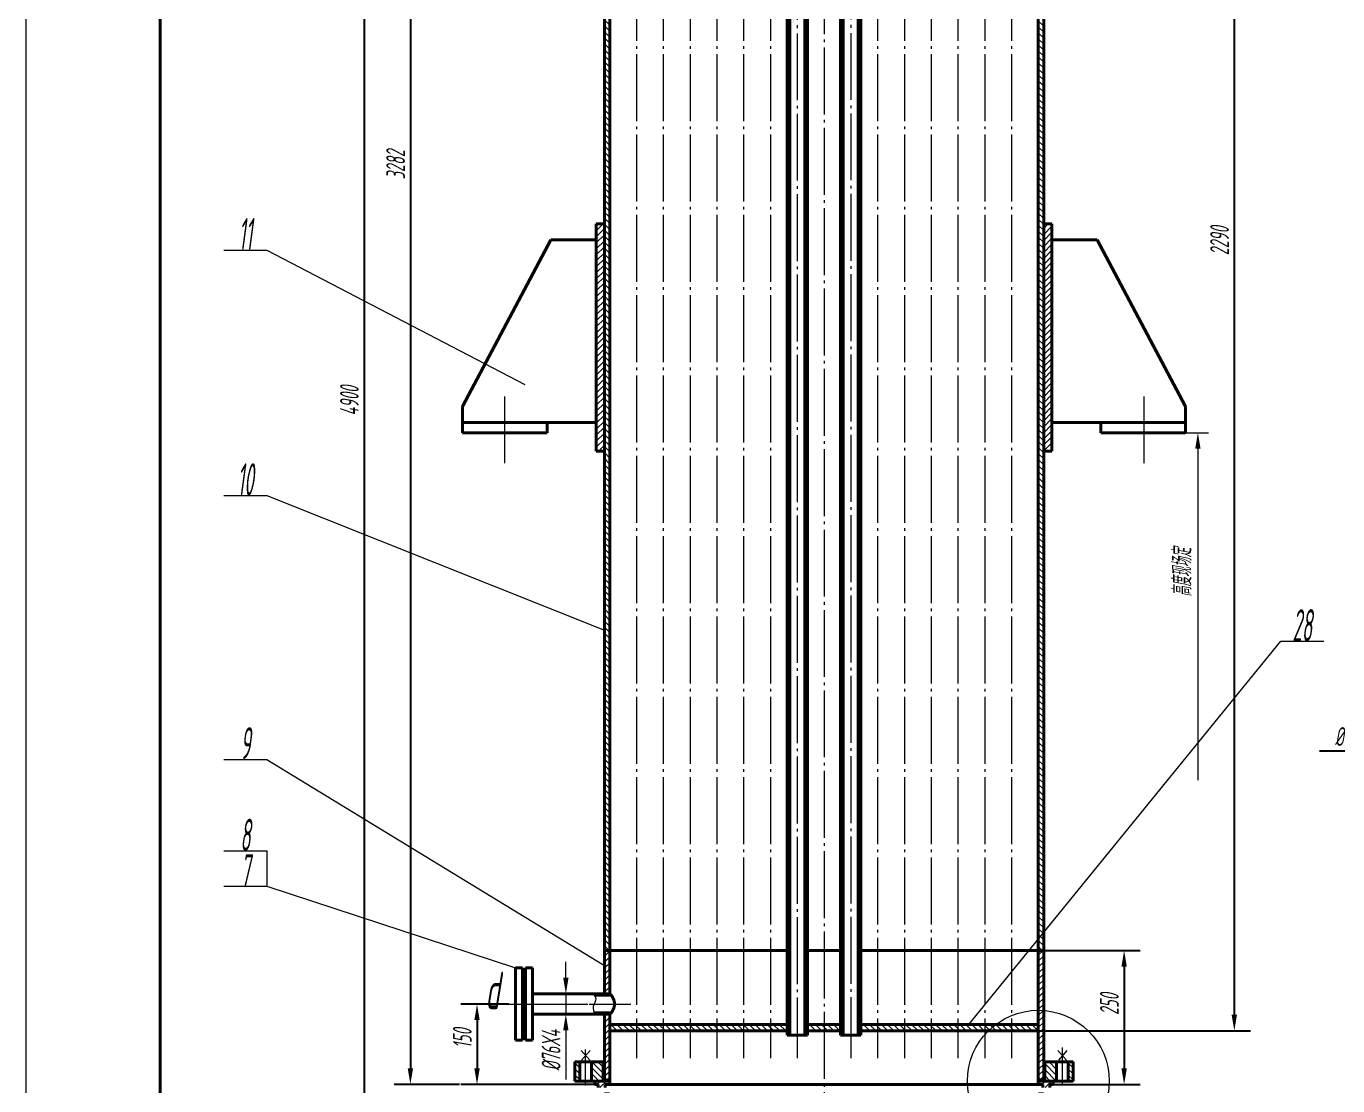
# Model space of a CAD drawing. Header units: millimetres. Extents: x 0 to 420, y 0 to 735.
# Drawn here: x 0 to 244.8, y 317.9 to 515.8 of the extents above; entities that cross this region are included whole.
import ezdxf
from ezdxf.enums import TextEntityAlignment as Align

# ---------------------------------------------------------------- set-up
doc = ezdxf.new("R2010")
doc.units = ezdxf.units.MM
doc.linetypes.add('CENTER', pattern=[1.5, 1.25, -0.1, 0.05, -0.1])
for name, color, linetype in [('CEN', 1, 'CENTER'), ('CUT', 1, 'Continuous'), ('DIM', 3, 'Continuous'), ('PART', 254, 'Continuous'), ('TXT', 21, 'Continuous')]:
    doc.layers.add(name, color=color, linetype=linetype)
doc.layers.add('HATCH', color=4, linetype='Continuous', lineweight=15)
doc.styles.add('HZ', font='gbeitc.shx', dxfattribs={"width": 0.65, "bigfont": 'gbcbig.shx'})
doc.dimstyles.new('hz', dxfattribs={"dimtxt": 3.5, "dimasz": 3, "dimexe": 3, "dimexo": 0, "dimgap": 1, "dimtad": 1, "dimdec": 4, "dimzin": 0, "dimdsep": 46, "dimtxsty": 'HZ', "dimcen": 0, "dimadec": 0, "dimazin": 0, "dimtfac": 1, "dimtdec": 4, "dimtmove": 0, "dimatfit": 0, "dimfxl": 0, "dimtolj": 1, "dimtzin": 0, "dimarcsym": 0})
pattern_1 = [(135, (0, 92.791), (-0.561266, -0.561266), [])]
pattern_2 = [(45, (0, 92.791), (-0.561266, 0.561266), [])]

# ---------------------------------------------------------------- blocks, each defined once
blk = doc.blocks.new('*D6')
at = {"layer": 'Defpoints', "color": 0}
for p in [(90.06, 333.21), (84.14, 318.21), (106.15, 318.21)]:
    blk.add_point(p, dxfattribs=at)
at = {"layer": 'DIM', "color": 0, "lineweight": -2}
for p, q in [((90.06, 333.21), (81.14, 333.21)), ((84.14, 330.21), (84.14, 321.21)), ((106.15, 318.21), (81.14, 318.21))]:
    blk.add_line(p, q, dxfattribs=at)
at = {"layer": 'DIM', "color": 0}
for points in [[(83.64, 330.21), (84.64, 330.21), (84.14, 333.21)], [(83.64, 321.21), (84.64, 321.21), (84.14, 318.21)]]:
    blk.add_solid(points, dxfattribs=at)
at = {"layer": 'DIM', "color": 0, "lineweight": 18, "insert": (81.39, 326.82), "char_height": 3.5, "attachment_point": 5, "rotation": 90, "style": 'HZ'}
blk.add_mtext('\\A1;150', dxfattribs=at)
blk = doc.blocks.new('*D10')
at = {"layer": 'Defpoints', "color": 0}
for p in [(78.69, 646.41), (71.7, 318.21), (80.87, 318.21)]:
    blk.add_point(p, dxfattribs=at)
at = {"layer": 'DIM', "color": 0, "lineweight": -2}
for p, q in [((78.69, 646.41), (68.7, 646.41)), ((71.7, 643.41), (71.7, 321.21)), ((80.87, 318.21), (68.7, 318.21))]:
    blk.add_line(p, q, dxfattribs=at)
at = {"layer": 'DIM', "color": 0}
for points in [[(71.2, 643.41), (72.2, 643.41), (71.7, 646.41)], [(71.2, 321.21), (72.2, 321.21), (71.7, 318.21)]]:
    blk.add_solid(points, dxfattribs=at)
at = {"layer": 'DIM', "color": 0, "lineweight": 18, "insert": (68.95, 489.9), "char_height": 3.5, "attachment_point": 5, "rotation": 90, "style": 'HZ'}
blk.add_mtext('\\A1;3282', dxfattribs=at)
blk = doc.blocks.new('*D17')
at = {"layer": 'Defpoints', "color": 0}
for p in [(188.9, 627.61), (188.9, 328.21), (225.48, 328.21)]:
    blk.add_point(p, dxfattribs=at)
at = {"layer": 'DIM', "color": 0, "lineweight": -2}
for p, q in [((188.9, 627.61), (228.48, 627.61)), ((225.48, 624.61), (225.48, 331.21)), ((188.9, 328.21), (228.48, 328.21))]:
    blk.add_line(p, q, dxfattribs=at)
at = {"layer": 'DIM', "color": 0}
for points in [[(224.98, 624.61), (225.98, 624.61), (225.48, 627.61)], [(224.98, 331.21), (225.98, 331.21), (225.48, 328.21)]]:
    blk.add_solid(points, dxfattribs=at)
at = {"layer": 'DIM', "color": 0, "lineweight": 18, "insert": (222.73, 475.7), "char_height": 3.5, "attachment_point": 5, "rotation": 90, "style": 'HZ'}
blk.add_mtext('\\A1;2290', dxfattribs=at)
blk = doc.blocks.new('*D19')
at = {"layer": 'Defpoints', "color": 0}
for p in [(266.73, 390.24), (278.13, 390.24), (278.13, 380.4)]:
    blk.add_point(p, dxfattribs=at)
at = {"layer": 'DIM', "color": 0, "lineweight": -2}
for p, q in [((266.73, 390.24), (266.73, 377.4)), ((278.13, 390.24), (278.13, 377.4)), ((263.73, 380.4), (241.37, 380.4)), ((278.13, 380.4), (266.73, 380.4)), ((281.13, 380.4), (284.13, 380.4))]:
    blk.add_line(p, q, dxfattribs=at)
at = {"layer": 'DIM', "color": 0}
for points in [[(263.73, 380.9), (263.73, 379.9), (266.73, 380.4)], [(281.13, 380.9), (281.13, 379.9), (278.13, 380.4)]]:
    blk.add_solid(points, dxfattribs=at)
at = {"layer": 'DIM', "color": 0, "lineweight": 18, "insert": (249.03, 383.15), "char_height": 3.5, "attachment_point": 5, "style": 'HZ'}
blk.add_mtext('\\A1;%%C57X2.5', dxfattribs=at)
blk = doc.blocks.new('*D28')
at = {"layer": 'Defpoints', "color": 0}
for p in [(189.9, 343.21), (191.65, 318.21), (204.92, 318.21)]:
    blk.add_point(p, dxfattribs=at)
at = {"layer": 'DIM', "color": 0, "lineweight": -2}
for p, q in [((189.9, 343.21), (207.92, 343.21)), ((204.92, 340.21), (204.92, 321.21)), ((191.65, 318.21), (207.92, 318.21))]:
    blk.add_line(p, q, dxfattribs=at)
at = {"layer": 'DIM', "color": 0}
for points in [[(204.42, 340.21), (205.42, 340.21), (204.92, 343.21)], [(204.42, 321.21), (205.42, 321.21), (204.92, 318.21)]]:
    blk.add_solid(points, dxfattribs=at)
at = {"layer": 'DIM', "color": 0, "lineweight": 18, "insert": (202.17, 333.19), "char_height": 3.5, "attachment_point": 5, "rotation": 90, "style": 'HZ'}
blk.add_mtext('\\A1;250', dxfattribs=at)
blk = doc.blocks.new('*D37')
at = {"layer": 'Defpoints', "color": 0}
for p in [(94.7, 690.71), (63.07, 199.26), (142, 199.26)]:
    blk.add_point(p, dxfattribs=at)
at = {"layer": 'DIM', "color": 0, "lineweight": -2}
for p, q in [((94.7, 690.71), (60.07, 690.71)), ((63.07, 687.71), (63.07, 202.26)), ((142, 199.26), (60.07, 199.26))]:
    blk.add_line(p, q, dxfattribs=at)
at = {"layer": 'DIM', "color": 0}
for points in [[(62.57, 687.71), (63.57, 687.71), (63.07, 690.71)], [(62.57, 202.26), (63.57, 202.26), (63.07, 199.26)]]:
    blk.add_solid(points, dxfattribs=at)
at = {"layer": 'DIM', "color": 0, "lineweight": 18, "insert": (60.32, 445.85), "char_height": 3.5, "attachment_point": 5, "rotation": 90, "style": 'HZ'}
blk.add_mtext('\\A1;4900', dxfattribs=at)

msp = doc.modelspace()

# ---------------------------------------------------------------- hatches: boundary and pattern name
at = {"layer": 'HATCH', "lineweight": 15}
h = msp.add_hatch(dxfattribs=at)
h.set_pattern_fill('ANSI31', color=256, scale=0.25, angle=90, style=0)
h.set_pattern_definition(pattern_1)
h.paths.add_polyline_path([(108.9044, 568.5097), (107.9044, 568.5097), (107.9044, 505.16943), (108.9044, 505.16943)])
h.paths.add_polyline_path([(189.9044, 568.5097), (188.9044, 568.5097), (188.9044, 505.16943), (189.9044, 505.16943)])
h = msp.add_hatch(dxfattribs=at)
h.set_pattern_fill('ANSI31', color=256, scale=0.25, angle=90, style=0)
h.set_pattern_definition(pattern_1)
h.paths.add_polyline_path([(108.9044, 505.16943), (107.9044, 505.16943), (107.9044, 345.7097), (107.9044, 343.2097), (108.9044, 343.2097)])
h = msp.add_hatch(dxfattribs=at)
h.set_pattern_fill('ANSI31', color=256, scale=0.25, angle=90, style=0)
h.set_pattern_definition(pattern_1)
h.paths.add_polyline_path([(189.9044, 505.16943), (188.9044, 505.16943), (188.9044, 343.2097), (189.9044, 343.2097)])
h = msp.add_hatch(dxfattribs=at)
h.set_pattern_fill('ANSI31', color=256, scale=0.25, style=0)
h.set_pattern_definition(pattern_2)
h.paths.add_polyline_path([(107.9044, 478.85052), (106.38478, 478.85052), (106.38478, 436.44774), (107.9044, 436.44774)])
h.paths.add_polyline_path([(191.42403, 478.85052), (189.9044, 478.85052), (189.9044, 436.44774), (191.42403, 436.44774)])
h = msp.add_hatch(dxfattribs=at)
h.set_pattern_fill('ANSI31', color=256, scale=0.25, style=0)
h.set_pattern_definition(pattern_2)
h.paths.add_polyline_path([(108.9044, 343.2097), (107.9044, 343.2097), (107.9044, 335.1097), (108.9044, 335.1097), (108.9044, 336.0597)])
h.paths.add_polyline_path([(108.9044, 331.3097), (107.9044, 331.3097), (107.9044, 318.90967), (108.9044, 319.17762)])
h.paths.add_polyline_path([(189.9044, 343.2097), (188.9044, 343.2097), (188.9044, 332.04746, -0.018905637), (189.9044, 332.00963)])
h.paths.add_polyline_path([(189.9044, 332.00963, 0.018905637), (188.9044, 332.04746), (188.9044, 331.9472), (188.9044, 319.17762), (189.9044, 318.90967)])
h = msp.add_hatch(dxfattribs=at)
h.set_pattern_fill('ANSI31', color=256, scale=0.25, angle=90, style=0)
h.set_pattern_definition(pattern_1)
h.paths.add_polyline_path([(113.9044, 329.4097), (108.9044, 329.4097), (108.9044, 328.2097), (113.9044, 328.2097)])
h.paths.add_polyline_path([(118.9044, 329.4097), (113.9044, 329.4097), (113.9044, 328.2097), (118.9044, 328.2097)])
h.paths.add_polyline_path([(123.9044, 329.4097), (118.9044, 329.4097), (118.9044, 328.2097), (123.9044, 328.2097)])
h.paths.add_polyline_path([(128.9044, 329.4097), (123.9044, 329.4097), (123.9044, 328.2097), (128.9044, 328.2097)])
h.paths.add_polyline_path([(133.9044, 329.4097), (128.9044, 329.4097), (128.9044, 328.2097), (133.9044, 328.2097)])
h.paths.add_polyline_path([(138.9044, 329.4097), (133.9044, 329.4097), (133.9044, 328.2097), (138.9044, 328.2097)])
h.paths.add_polyline_path([(142.0044, 329.4097), (138.9044, 329.4097), (138.9044, 328.2097), (142.0044, 328.2097)])
h.paths.add_polyline_path([(148.9044, 329.4097), (145.8044, 329.4097), (145.8044, 328.2097), (148.9044, 328.2097)])
h.paths.add_polyline_path([(152.0044, 329.4097), (148.9044, 329.4097), (148.9044, 328.2097), (152.0044, 328.2097)])
h.paths.add_polyline_path([(158.9044, 329.4097), (155.8044, 329.4097), (155.8044, 328.2097), (158.9044, 328.2097)])
h.paths.add_polyline_path([(163.9044, 329.4097), (158.9044, 329.4097), (158.9044, 328.2097), (163.9044, 328.2097)])
h.paths.add_polyline_path([(168.9044, 329.4097), (163.9044, 329.4097), (163.9044, 328.2097), (168.9044, 328.2097)])
h.paths.add_polyline_path([(173.9044, 329.4097), (168.9044, 329.4097), (168.9044, 328.2097), (173.9044, 328.2097)])
h.paths.add_polyline_path([(178.9044, 329.4097), (173.9044, 329.4097), (173.9044, 328.2097), (178.9044, 328.2097)])
h.paths.add_polyline_path([(180.97483, 329.4097), (178.9044, 329.4097), (178.9044, 328.2097), (179.58356, 328.2097, -0.034739783)])
h.paths.add_polyline_path([(183.9044, 329.4097), (180.97483, 329.4097, 0.034739783), (179.58356, 328.2097), (183.9044, 328.2097)])
h.paths.add_polyline_path([(188.9044, 329.4097), (183.9044, 329.4097), (183.9044, 328.2097), (188.9044, 328.2097)])
h = msp.add_hatch(dxfattribs=at)
h.set_pattern_fill('ANSI31', color=256, scale=0.25, angle=90, style=0)
h.set_pattern_definition([(135, (-71.9936, -288.0288), (-0.561266, -0.561266), [])])
h.paths.add_polyline_path([(107.7044, 322.4097), (105.5044, 322.4097), (105.5044, 318.8097), (107.7044, 318.8097)])
h.paths.add_polyline_path([(103.3044, 322.4097), (102.4044, 322.4097), (102.4044, 318.8097), (103.3044, 318.8097)])
h.paths.add_polyline_path([(192.3044, 322.4097), (190.1044, 322.4097), (190.1044, 318.8097), (192.3044, 318.8097)])
h.paths.add_polyline_path([(195.4044, 322.4097), (194.5044, 322.4097), (194.5044, 318.8097), (195.4044, 318.8097)])
h = msp.add_hatch(dxfattribs=at)
h.set_pattern_fill('ANSI31', color=256, scale=0.25, style=0)
h.set_pattern_definition([(45, (-71.9936, -288.0288), (-0.561266, 0.561266), [])])
h.paths.add_polyline_path([(108.9044, 318.8097), (106.1544, 318.8097), (106.1544, 318.2097), (106.7544, 318.2097), (106.7544, 317.6097), (108.0544, 317.6097), (108.0544, 318.2097), (108.9044, 318.2097)])
h.paths.add_polyline_path([(191.0544, 318.2097), (191.6544, 318.2097), (191.6544, 318.8097), (188.9044, 318.8097), (188.9044, 318.2097), (189.7544, 318.2097), (189.7544, 317.6097), (191.0544, 317.6097)])
at = {"layer": 'PART', "lineweight": 40}
h = msp.add_hatch(color=256, dxfattribs=at)
edge = h.paths.add_edge_path()
edge.add_line((108.9044, 335.1097), (105.82085, 335.1097))
edge.add_spline(control_points=[(105.82085, 335.1097), (105.88286, 335.02647), (105.94487, 334.94324), (106.00253, 334.8597)], knot_values=[0, 0, 0, 0, 0.285982768, 0.285982768, 0.285982768, 0.285982768], degree=3, periodic=0)
edge.add_line((106.00253, 334.8597), (109.1604, 334.8597))
edge.add_arc((107.29896, 333.2097), 2.48746, 41.5541193, 49.8031315)
edge = h.paths.add_edge_path()
edge.add_line((109.1604, 331.5597), (105.98645, 331.5597))
edge.add_spline(control_points=[(105.98645, 331.5597), (106.01413, 331.47638), (106.04319, 331.39304), (106.07225, 331.3097)], knot_values=[3.749171731, 3.749171731, 3.749171731, 3.749171731, 4.001939968, 4.001939968, 4.001939968, 4.001939968], degree=3, periodic=0)
edge.add_line((106.07225, 331.3097), (108.9044, 331.3097))
edge.add_arc((107.29896, 333.2097), 2.48746, 310.1968685, 318.4458807)
h = msp.add_hatch(color=256, dxfattribs=at)
h.paths.add_polyline_path([(108.9044, 319.17762), (107.9044, 318.90967), (107.9044, 318.8097), (108.9044, 318.8097)])
h.paths.add_polyline_path([(108.9044, 316.7097), (107.9044, 316.7097), (107.9044, 316.60974), (108.9044, 316.34179)])
h = msp.add_hatch(color=256, dxfattribs=at)
h.paths.add_polyline_path([(189.9044, 318.90967), (188.9044, 319.17762), (188.9044, 318.8097), (189.9044, 318.8097)])
h.paths.add_polyline_path([(189.9044, 316.60974), (189.9044, 316.7097), (188.9044, 316.7097), (188.9044, 316.34179)])

# ---------------------------------------------------------------- linework, layer by layer
at = {"layer": 'CEN', "lineweight": 15, "ltscale": 10}
for p, q in [((143.9044, 634.42204), (143.9044, 323.08705)), ((153.9044, 634.48422), (153.9044, 323.08705)), ((148.9044, 631.76449), (148.9044, 287.24201)), ((113.9044, 630.53572), (113.9044, 323.08705)), ((118.9044, 630.53572), (118.9044, 323.08705)), ((123.9044, 630.53572), (123.9044, 323.08705)), ((128.9044, 630.53572), (128.9044, 323.08705)), ((133.9044, 630.53572), (133.9044, 323.08705)), ((138.9044, 630.53572), (138.9044, 323.08705)), ((158.9044, 630.53572), (158.9044, 323.08705)), ((163.9044, 630.53572), (163.9044, 323.08705)), ((168.9044, 630.53572), (168.9044, 323.08705)), ((173.9044, 630.53572), (173.9044, 323.08705)), ((178.9044, 630.53572), (178.9044, 323.08705)), ((183.9044, 630.53572), (183.9044, 323.08705)), ((89.23902, 446.65624), (89.23902, 433.95314)), ((208.56978, 446.65624), (208.56978, 433.95314)), ((90.05657, 333.2097), (112.86322, 333.2097)), ((92.30937, 333.2097), (109.78642, 333.2097)), ((104.4044, 317.98459), (104.4044, 324.74395)), ((193.4044, 317.98459), (193.4044, 325.08545))]:
    msp.add_line(p, q, dxfattribs=at)
at = {"layer": 'CUT', "color": 140, "lineweight": 15}
for p, q in [((36.90479, 473.97571), (44.90479, 473.97571)), ((44.90479, 473.97571), (93.07685, 448.83865)), ((36.90479, 428.15084), (44.90479, 428.15084)), ((44.90479, 428.15084), (107.9044, 403.01378)), ((175.93289, 329.4097), (234.16457, 400.93462)), ((234.16457, 400.93462), (242.16457, 400.93462)), ((36.90479, 378.88642), (44.90479, 378.88642)), ((44.90479, 378.88642), (107.9044, 340.4097)), ((36.90479, 361.80195), (44.90479, 361.80195)), ((44.90479, 361.80195), (44.90479, 355.20355)), ((36.90479, 355.20355), (44.90479, 355.20355)), ((44.90479, 355.20355), (91.3044, 339.9597))]:
    msp.add_line(p, q, dxfattribs=at)
at = {"layer": 'CUT', "lineweight": 15}
for p, q in [((103.56519, 324.52788), (105.1668, 322.75178)), ((105.24361, 324.52788), (103.642, 322.75178)), ((192.56519, 324.52788), (194.1668, 322.75178)), ((194.24361, 324.52788), (192.642, 322.75178))]:
    msp.add_line(p, q, dxfattribs=at)
msp.add_circle((188.9044, 318.8097), 13.23776, dxfattribs=at)
msp.add_spline([(105.82085, 335.1097), (106.28595, 334.21966), (105.83346, 332.75009), (106.07225, 331.3097)], degree=3, dxfattribs=at)
at = {"layer": 'DIM', "color": 7, "lineweight": 18}
msp.add_line((0, 0), (0, 735.44506), dxfattribs=at)
at = {"layer": 'DIM', "lineweight": 18}
for p, q in [((215.37184, 439.86774), (220.69469, 439.86774)), ((218.68723, 436.86774), (218.68723, 374.97568))]:
    msp.add_line(p, q, dxfattribs=at)
at = {"layer": 'DIM', "lineweight": 18, "ltscale": 10}
for p, q in [((100.71577, 338.1097), (100.71577, 341.1097)), ((101.7044, 335.1097), (97.71577, 335.1097)), ((100.71577, 335.1097), (100.71577, 331.3097)), ((101.7044, 331.3097), (97.71577, 331.3097)), ((100.71577, 328.3097), (100.71577, 319.11487))]:
    msp.add_line(p, q, dxfattribs=at)
at = {"layer": 'DIM', "lineweight": 18}
msp.add_solid([(218.18723, 436.86774), (219.18723, 436.86774), (218.68723, 439.86774)], dxfattribs=at)
at = {"layer": 'DIM', "lineweight": 18, "ltscale": 10}
for points in [[(100.21577, 338.1097), (101.21577, 338.1097), (100.71577, 335.1097)], [(100.21577, 328.3097), (101.21577, 328.3097), (100.71577, 331.3097)]]:
    msp.add_solid(points, dxfattribs=at)
at = {"layer": 'PART', "color": 7, "lineweight": 40}
msp.add_line((25, 730.44506), (25, 5), dxfattribs=at)
at = {"layer": 'PART', "lineweight": 40}
for p, q in [((142.0044, 627.8597), (142.0044, 327.4097)), ((142.5044, 627.8597), (142.5044, 327.4097)), ((145.3044, 627.8597), (145.3044, 327.4097)), ((145.8044, 627.8597), (145.8044, 327.4097)), ((152.0044, 627.8597), (152.0044, 327.4097)), ((152.5044, 627.8597), (152.5044, 327.4097)), ((155.3044, 627.8597), (155.3044, 327.4097)), ((155.8044, 627.8597), (155.8044, 327.4097)), ((107.9044, 345.7097), (107.9044, 568.7597)), ((108.9044, 343.2097), (108.9044, 568.7597)), ((188.9044, 331.9472), (188.9044, 568.7597)), ((189.9044, 331.9472), (189.9044, 568.7597)), ((107.9044, 478.85052), (106.38478, 478.85052)), ((106.38478, 478.85052), (106.38478, 436.44774)), ((189.9044, 478.85052), (191.42403, 478.85052)), ((191.42403, 478.85052), (191.42403, 436.44774)), ((97.89948, 475.8773), (81.44394, 444.74683)), ((106.38478, 475.8773), (97.89948, 475.8773)), ((191.42403, 475.8773), (199.90933, 475.8773)), ((199.90933, 475.8773), (216.36487, 444.74683)), ((81.44394, 444.74683), (81.44394, 439.86774)), ((216.36487, 444.74683), (216.36487, 439.86774)), ((81.44394, 441.78281), (106.38478, 441.78281)), ((97.20956, 439.86774), (97.20956, 441.78281)), ((216.36487, 441.78281), (191.42403, 441.78281)), ((200.59924, 439.86774), (200.59924, 441.78281)), ((81.44394, 439.86774), (97.20956, 439.86774)), ((216.36487, 439.86774), (200.59924, 439.86774)), ((106.38478, 436.44774), (107.9044, 436.44774)), ((191.42403, 436.44774), (189.9044, 436.44774)), ((107.9044, 335.1097), (107.9044, 345.7097)), ((108.9044, 335.1097), (108.9044, 345.7097)), ((142.0044, 343.2097), (107.9044, 343.2097)), ((152.0044, 343.2097), (145.8044, 343.2097)), ((189.9044, 343.2097), (155.8044, 343.2097)), ((91.3044, 339.9597), (92.6044, 339.9597)), ((91.3044, 326.4597), (91.3044, 339.9597)), ((92.6044, 326.4597), (92.6044, 339.9597)), ((94.5044, 339.9597), (93.2044, 339.9597)), ((93.2044, 326.4597), (93.2044, 339.9597)), ((94.5044, 326.4597), (94.5044, 339.9597)), ((92.9044, 337.1097), (92.6044, 337.28291)), ((92.9044, 337.1097), (93.2044, 337.28291)), ((92.9044, 329.3097), (92.9044, 337.1097)), ((92.9044, 329.3097), (92.9044, 337.1097)), ((108.9044, 335.1097), (108.9044, 336.0597)), ((108.9044, 335.1097), (94.5044, 335.1097)), ((109.1604, 334.8597), (106.00253, 334.8597)), ((108.9044, 331.3097), (94.5044, 331.3097)), ((109.1604, 331.5597), (105.98645, 331.5597)), ((107.9044, 318.8097), (107.9044, 331.3097)), ((108.9044, 318.2097), (108.9044, 331.3097)), ((108.9044, 331.3097), (108.9044, 331.3097)), ((188.9044, 318.2097), (188.9044, 331.9472)), ((189.9044, 318.8097), (189.9044, 331.9472)), ((92.9044, 329.3097), (92.6044, 329.1365)), ((92.9044, 329.3097), (93.2044, 329.1365)), ((142.0044, 329.4097), (108.9044, 329.4097)), ((142.0044, 328.2097), (108.9044, 328.2097)), ((152.0044, 329.4097), (145.8044, 329.4097)), ((152.0044, 328.2097), (145.8044, 328.2097)), ((188.9044, 329.4097), (155.8044, 329.4097)), ((188.9044, 328.2097), (155.8044, 328.2097)), ((91.3044, 326.4597), (92.6044, 326.4597)), ((94.5044, 326.4597), (93.2044, 326.4597)), ((142.0044, 327.4097), (145.8044, 327.4097)), ((155.8044, 327.4097), (152.0044, 327.4097)), ((102.4044, 322.4097), (107.9044, 322.4097)), ((102.4044, 318.8097), (102.4044, 322.4097)), ((103.3044, 318.8097), (103.3044, 322.4097)), ((105.5044, 318.8097), (105.5044, 322.4097)), ((107.7044, 318.8097), (107.7044, 322.4097)), ((195.4044, 322.4097), (189.9044, 322.4097)), ((190.1044, 318.8097), (190.1044, 322.4097)), ((192.3044, 318.8097), (192.3044, 322.4097)), ((194.5044, 318.8097), (194.5044, 322.4097)), ((195.4044, 318.8097), (195.4044, 322.4097)), ((108.9044, 318.8097), (102.4044, 318.8097)), ((106.1544, 318.2097), (106.1544, 318.8097)), ((107.90468, 318.90974), (108.9044, 319.17762)), ((189.90413, 318.90974), (188.9044, 319.17762)), ((188.9044, 318.8097), (195.4044, 318.8097)), ((191.6544, 318.2097), (191.6544, 318.8097)), ((106.7544, 318.2097), (106.1544, 318.2097)), ((106.7544, 317.6097), (106.7544, 318.2097)), ((189.7544, 318.2097), (108.0544, 318.2097)), ((108.0544, 317.6097), (108.0544, 318.2097)), ((189.7544, 317.6097), (189.7544, 318.2097)), ((191.0544, 317.6097), (191.0544, 318.2097)), ((191.0544, 318.2097), (191.6544, 318.2097))]:
    msp.add_line(p, q, dxfattribs=at)
msp.add_arc((107.29896, 333.2097), 2.48746, 310.1968685, 49.8031315, dxfattribs=at)

# ---------------------------------------------------------------- texts
at = {"layer": 'CUT', "color": 140, "lineweight": 15, "style": 'HZ', "width": 0.5}
for s, p in [('11', (40.90479, 476.97571)), ('10', (40.90479, 431.15084)), ('28', (238.16457, 403.93462)), ('9', (40.90479, 381.88642)), ('8', (40.90479, 364.80195)), ('7', (40.90479, 358.16635))]:
    msp.add_text(s, height=6, dxfattribs=at).set_placement(p, align=Align.MIDDLE)
at = {"layer": 'DIM', "lineweight": 18, "insert": (215.76352, 413.83887), "char_height": 3.5, "attachment_point": 5, "rotation": 90, "style": 'HZ'}
msp.add_mtext('\\A1;高度现场定', dxfattribs=at)
at = {"layer": 'DIM', "lineweight": 18, "ltscale": 10, "insert": (97.96577, 324.58415), "char_height": 3.5, "attachment_point": 5, "rotation": 90, "style": 'HZ'}
msp.add_mtext('%%C76X4', dxfattribs=at)
at = {"layer": 'TXT', "color": 2, "lineweight": -3, "style": 'HZ', "width": 0.6}
msp.add_text('d', height=7, dxfattribs=at).set_placement((87.00352, 335.73574), align=Align.MIDDLE_CENTER)

# ---------------------------------------------------------------- dimensions: what is measured, and where the dimension line sits
at = {"layer": 'DIM', "lineweight": 18}
for base, p1, p2, text, picture, middle in [((63.06599, 199.26083), (94.69894, 690.7097), (142.0044, 199.26083), '4900', '*D37', (63.06599, 445.85102)), ((71.70193, 318.2097), (78.68671, 646.4097), (80.86815, 318.2097), '3282', '*D10', (71.70193, 489.89876)), ((225.47582, 328.2097), (188.9044, 627.6097), (188.9044, 328.2097), '2290', '*D17', (225.47582, 475.69948)), ((204.92109, 318.2097), (189.9044, 343.2097), (191.6544, 318.2097), '250', '*D28', (204.92109, 333.18757)), ((84.14109, 318.2097), (90.05657, 333.2097), (106.1544, 318.2097), '150', '*D6', (84.14109, 326.81915))]:
    dim = msp.add_linear_dim(base=base, p1=p1, p2=p2, angle=90, text=text, dimstyle='hz', dxfattribs=at)
    dim.commit()
    dim.dimension.update_dxf_attribs({"geometry": picture, "text_midpoint": middle, "dimtype": 160})
dim = msp.add_linear_dim(base=(278.12534, 380.40194), p1=(266.72534, 390.2406), p2=(278.12534, 390.2406), text='%%C57X2.5', dimstyle='hz', dxfattribs=at)
dim.commit()
dim.dimension.update_dxf_attribs({"geometry": '*D19', "text_midpoint": (249.03426, 380.40194), "dimtype": 160})

doc.saveas('drawing.dxf')
